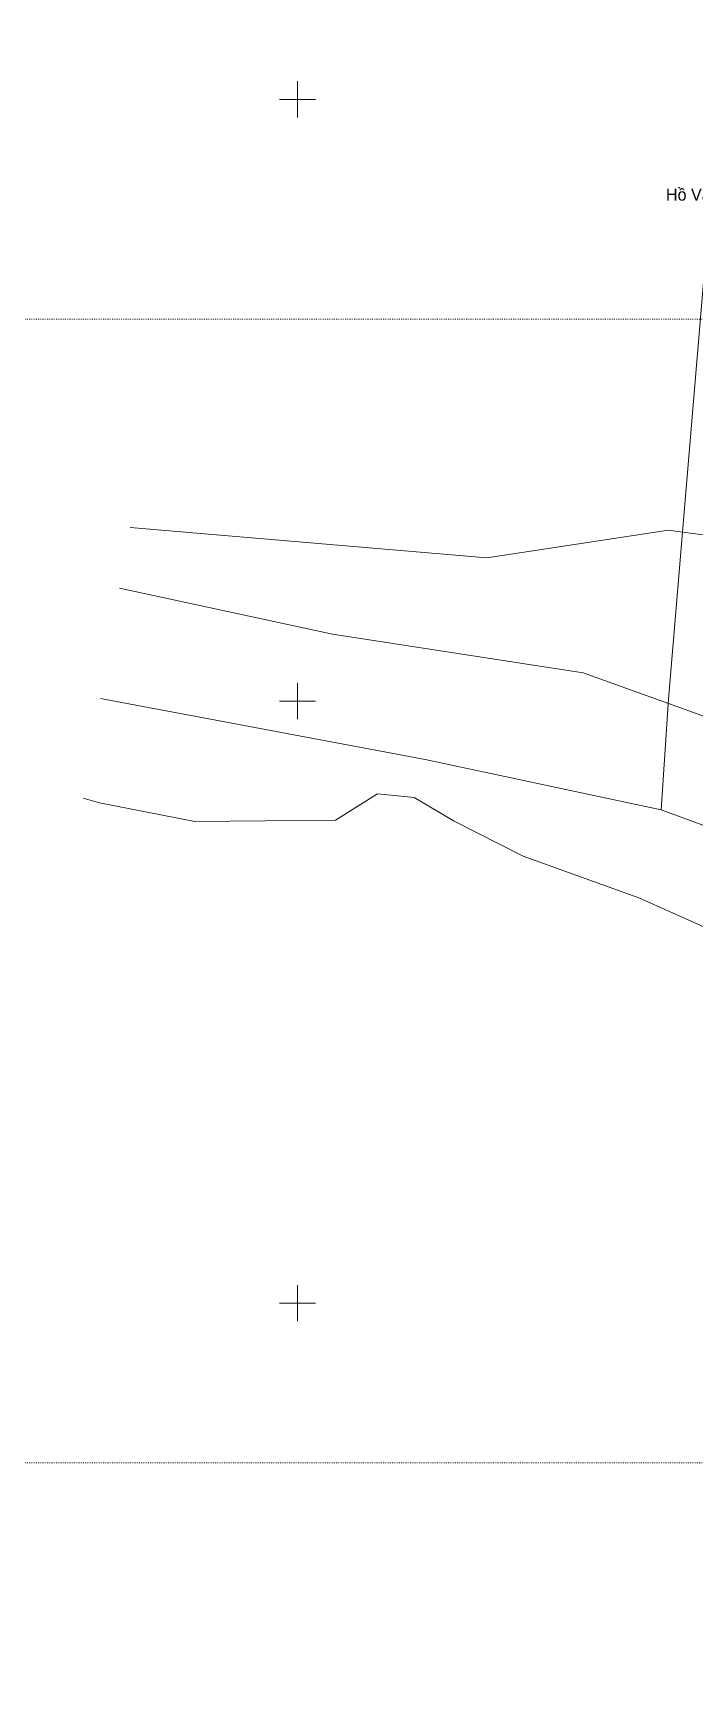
# Model space of a CAD drawing. Header units: metres. Extents: x 547678 to 549340, y 1816638 to 1818307.
# Drawn here: x 548312 to 548532, y 1817470 to 1818022 of the extents above; entities that cross this region are included whole.
import ezdxf
from ezdxf.enums import TextEntityAlignment as Align

# ---------------------------------------------------------------- set-up
doc = ezdxf.new("R2010")
doc.units = ezdxf.units.M
doc.header["$LTSCALE"] = 0.4
doc.linetypes.add('DOTTED', pattern=[1.5, 0.3, -1.2])
for name, color, linetype, lineweight in [('1', 7, 'DOTTED', 13), ('30', 7, 'Continuous', 13), ('32', 7, 'Continuous', 13), ('40', 7, 'Continuous', 13), ('46', 7, 'Continuous', 13), ('61', 7, 'Continuous', 13), ('63', 7, 'Continuous', 13)]:
    doc.layers.add(name, color=color, linetype=linetype, lineweight=lineweight)
doc.layers.add('57', color=7, linetype='Continuous')

msp = doc.modelspace()

# ---------------------------------------------------------------- linework, layer by layer
at = {"layer": '1'}
for points in [[(548232.21, 1817926.97), (548232.21, 1818306.97), (548786.21, 1818306.97), (548786.21, 1817926.97)], [(548232.21, 1817546.97), (548232.21, 1817926.97), (548786.21, 1817926.97), (548786.21, 1817546.97)], [(548232.21, 1817166.97), (548232.21, 1817546.97), (548786.21, 1817546.97), (548786.21, 1817166.97)]]:
    msp.add_lwpolyline(points, close=True, dxfattribs=at)
at = {"layer": '30'}
for points in [[(548523.2, 1817799.29), (548494.91, 1817809.43), (548411.58, 1817822.24), (548340.9, 1817837.61)], [(548645.73, 1817760.68), (548625.65, 1817755.88), (548600.25, 1817759.2), (548564.87, 1817778.62), (548535.57, 1817794.85), (548523.2, 1817799.29)]]:
    msp.add_lwpolyline(points, dxfattribs=at)
at = {"layer": '32'}
for points in [[(548527.93, 1817856.2), (548523.29, 1817856.8), (548462.93, 1817847.69), (548344.39, 1817857.74)], [(548711.51, 1817841.87), (548692.01, 1817830.2), (548673.51, 1817816.07), (548595.45, 1817847.53), (548527.93, 1817856.2)], [(548984, 1817594.65), (548962.38, 1817593.85), (548894.94, 1817607.17), (548836.46, 1817622.83), (548793.74, 1817634.3), (548770.27, 1817640.17), (548738.14, 1817652.12), (548712.82, 1817669.28), (548680.42, 1817681.63), (548641.89, 1817694.02), (548609.87, 1817702.22), (548576.12, 1817706.65), (548513.38, 1817734.72), (548474.96, 1817748.51), (548452.04, 1817760.19), (548438.71, 1817768.04), (548426.54, 1817769.28), (548412.65, 1817760.45), (548365.86, 1817759.98), (548334.18, 1817766.26), (548328.8, 1817767.8)]]:
    msp.add_lwpolyline(points, dxfattribs=at)
at = {"layer": '40'}
for points in [[(548520.85, 1817763.94), (548442.37, 1817780.67), (548334.53, 1817800.87)], [(548520.85, 1817763.94), (548617.47, 1817728.33), (548699.58, 1817699.97), (548796.23, 1817667.25), (548996.05, 1817627.97), (549058.94, 1817616.51), (549163.58, 1817604.14), (549200, 1817600.3)]]:
    msp.add_lwpolyline(points, dxfattribs=at)
at = {"layer": '46'}
for points in [[(548551.27, 1818017.59), (548539.92, 1818000), (548533.98, 1817928.78), (548527.93, 1817856.2)], [(548527.93, 1817856.2), (548523.29, 1817800.64), (548520.85, 1817763.94)]]:
    msp.add_lwpolyline(points, dxfattribs=at)
at = {"layer": '61'}
for points in [[(548520.85, 1817763.94), (548523.29, 1817800.64), (548527.93, 1817856.2), (548533.98, 1817928.78)], [(549200, 1817600.3), (549163.58, 1817604.14), (549058.94, 1817616.51), (548996.05, 1817627.97), (548796.23, 1817667.25), (548699.58, 1817699.97), (548617.47, 1817728.33), (548520.85, 1817763.94)]]:
    msp.add_lwpolyline(points, dxfattribs=at)
at = {"layer": '63'}
for p, q in [((548400, 1817994), (548400, 1818006)), ((548394, 1818000), (548406, 1818000)), ((548400, 1817794), (548400, 1817806)), ((548394, 1817800), (548406, 1817800)), ((548400, 1817594), (548400, 1817606)), ((548394, 1817600), (548406, 1817600))]:
    msp.add_line(p, q, dxfattribs=at)

# ---------------------------------------------------------------- texts
at = {"layer": '57'}
msp.add_text('Hồ Văn Teng', height=4, dxfattribs=at).set_placement((548538.145, 1817966.36), align=Align.CENTER)

doc.saveas('drawing.dxf')
